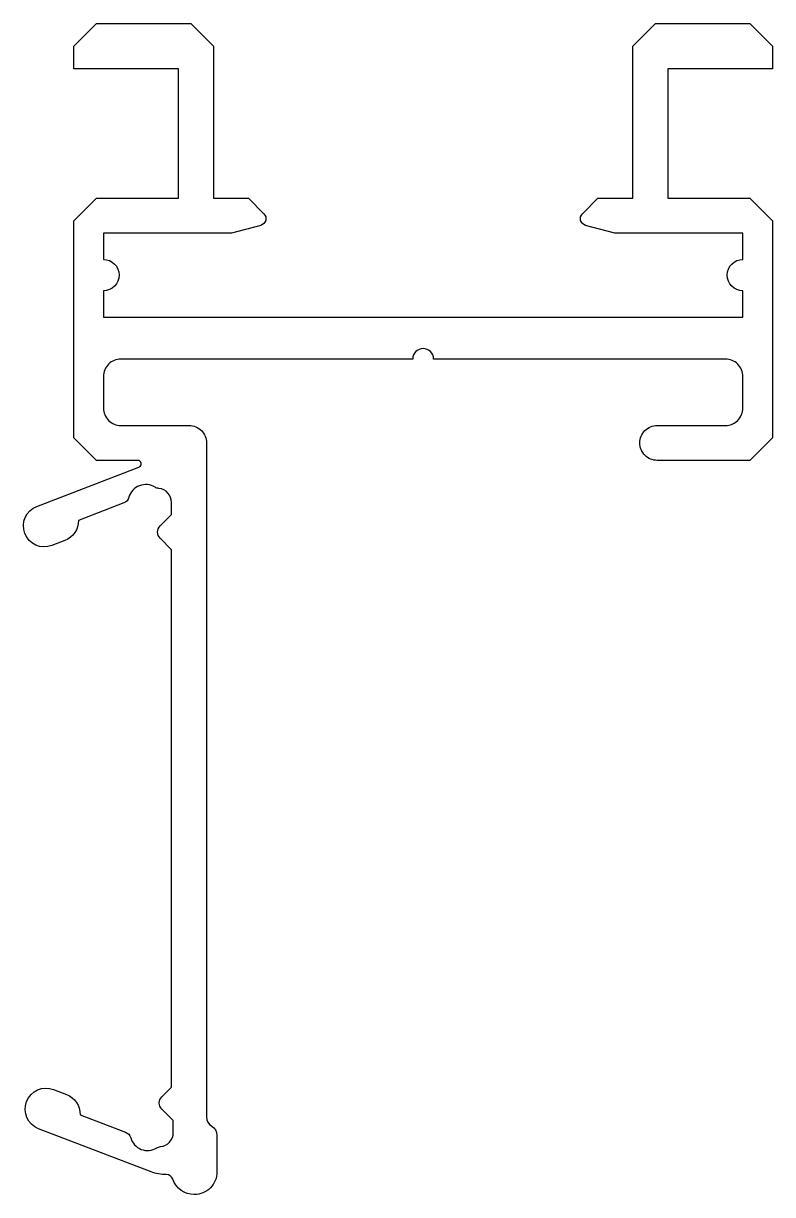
# Model space of a CAD drawing. Extents: x 711.7 to 733.1, y 464.6 to 498.1.
import ezdxf

# ---------------------------------------------------------------- set-up
doc = ezdxf.new("R2010")
doc.units = 0
doc.layers.get('0').update_dxf_attribs({"linetype": 'CONTINUOUS'})

msp = doc.modelspace()

# ---------------------------------------------------------------- linework, layer by layer
msp.add_lwpolyline([(729.8, 486.591), (731.75, 486.591, 0.414214), (732.25, 487.091), (732.25, 487.991, 0.414214), (731.75, 488.491), (723.4, 488.491, 1), (722.8, 488.491), (714.45, 488.491, 0.414214), (713.95, 487.991), (713.95, 487.091, 0.414214), (714.45, 486.591), (716.4, 486.591, -0.414214), (716.9, 486.091), (716.9, 466.81, 0.267949), (717.05, 466.551, -0.267949), (717.2, 466.291), (717.2, 465.241, -0.414214), (716.55, 464.591, -0.318985), (715.936, 465.027, 0.319947), (715.747, 465.161, -0.092768), (715.313, 465.241), (712.095, 466.476, -1), (712.525, 467.596), (712.898, 467.453, -0.317837), (713.283, 466.876), (714.58, 466.379, -0.236068), (714.731, 466.214, 0.498931), (715.476, 465.926, -0.115266), (715.584, 465.963, 0.385702), (715.95, 466.367), (715.95, 466.707), (715.623, 467.034, -0.414214), (715.623, 467.388), (715.9, 467.664), (715.9, 483.037), (715.573, 483.364, -0.414214), (715.573, 483.718), (715.9, 484.044), (715.9, 484.385, 0.385702), (715.534, 484.789, -0.115266), (715.426, 484.825, 0.498931), (714.681, 484.538, -0.236068), (714.53, 484.373), (713.233, 483.875, -0.317837), (712.849, 483.299), (712.475, 483.156, -1), (712.045, 484.276), (714.967, 485.397, 0.831691), (714.931, 485.591), (713.75, 485.591), (713.1, 486.241), (713.1, 492.441), (713.75, 493.091), (716.1, 493.091), (716.1, 496.791), (713.1, 496.791), (713.1, 497.441), (713.75, 498.091), (716.45, 498.091), (717.1, 497.441), (717.1, 493.091), (718.1, 493.091), (718.542, 492.649, -0.57735), (718.452, 492.315), (717.616, 492.091), (713.95, 492.091), (713.95, 491.341, -1), (713.95, 490.441), (713.95, 489.691), (732.25, 489.691), (732.25, 490.441, -1), (732.25, 491.341), (732.25, 492.091), (728.584, 492.091), (727.748, 492.315, -0.57735), (727.659, 492.649), (728.1, 493.091), (729.1, 493.091), (729.1, 497.441), (729.75, 498.091), (732.45, 498.091), (733.1, 497.441), (733.1, 496.791), (730.1, 496.791), (730.1, 493.091), (732.45, 493.091), (733.1, 492.441), (733.1, 486.241), (732.45, 485.591), (729.8, 485.591, -0.414214), (729.3, 486.091), (729.3, 486.091, -0.414214)], format="xyb", close=True)

doc.saveas('drawing.dxf')
